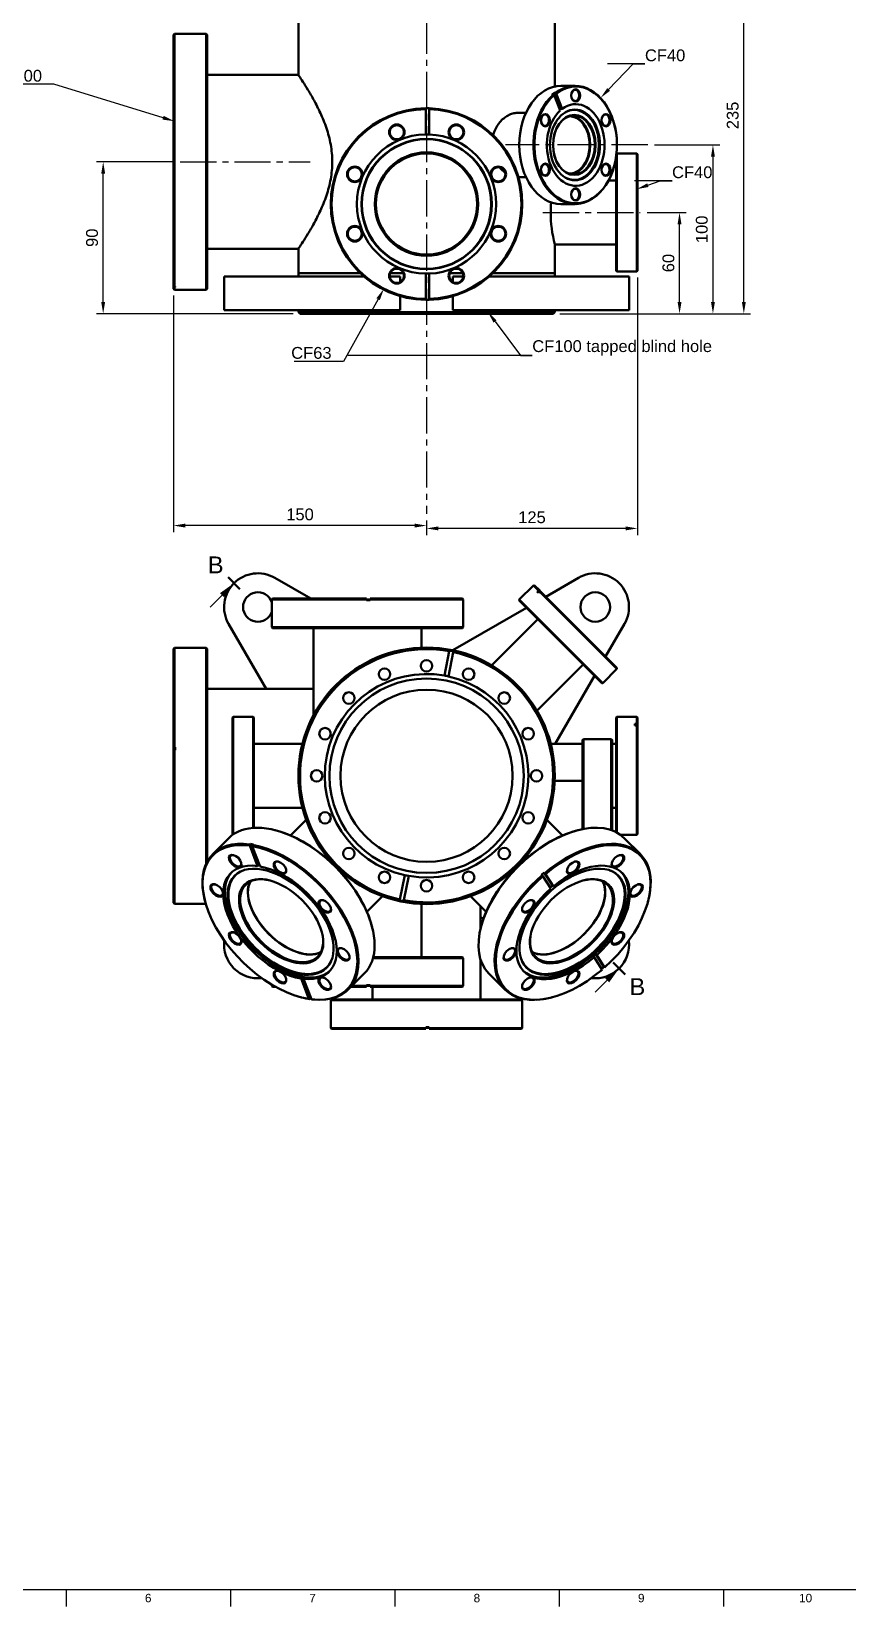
# Model space of a CAD drawing. Header units: millimetres. Extents: x 0 to 1189, y 0 to 841.
# Drawn here: x 248.3 to 490.2, y 5 to 471.7 of the extents above; entities that cross this region are included whole.
import ezdxf
from ezdxf import colors
from ezdxf.entities.mleader import LeaderData, LeaderLine
from ezdxf.enums import TextEntityAlignment as Align
from ezdxf.math import Vec2, Vec3

# ---------------------------------------------------------------- set-up
doc = ezdxf.new("R2010")
doc.units = ezdxf.units.MM
doc.header["$LTSCALE"] = 0.75
doc.linetypes.add('CENTER2', pattern=[28.575, 19.05, -3.175, 3.175, -3.175])
for name, color, linetype, lineweight in [('Border', 7, 'Continuous', 25), ('FD_Dimensions', 7, 'Continuous', 25), ('Leaders', 7, 'Continuous', 25), ('Section Lines', 7, 'Continuous', 25), ('Smart Centers', 7, 'CENTER2', 25), ('Visible', 7, 'Continuous', 50)]:
    doc.layers.add(name, color=color, linetype=linetype, lineweight=lineweight)
doc.styles.add('FusionTitle', font='')
doc.styles.get("Standard").update_dxf_attribs({"font": 'arial.ttf'})
doc.styles.get('FusionTitle').set_extended_font_data('Arial Unicode MS')
doc.dimstyles.new('Dim-ISO-25', dxfattribs={"dimtxt": 3.5, "dimasz": 3.5, "dimexe": 2, "dimexo": 2, "dimgap": 1.5, "dimtad": 1, "dimzin": 12, "dimdsep": 46, "dimtxsty": 'Standard', "dimcen": 0, "dimazin": 3, "dimtp": 0.1, "dimtm": 0.1, "dimtfac": 0.714, "dimtmove": 0, "dimatfit": 3, "dimfxl": 1, "dimtzin": 12, "dimarcsym": 0})

# ---------------------------------------------------------------- blocks, each defined once
blk = doc.blocks.new('ISO_A0_SHEET')
at = {"layer": 'Border'}
for p, q in [((20, 10), (1179, 10)), ((258.541669, 10), (258.541669, 5)), ((307.250002, 10), (307.250002, 5)), ((355.958335, 10), (355.958335, 5)), ((404.666668, 10), (404.666668, 5)), ((453.375001, 10), (453.375001, 5))]:
    blk.add_line(p, q, dxfattribs=at)
at = {"layer": 'Border', "style": 'FusionTitle'}
for s, p in [('6', (282.895835, 7.5)), ('7', (331.604168, 7.5)), ('8', (380.312501, 7.5)), ('9', (429.020835, 7.5)), ('10', (477.729168, 7.5))]:
    blk.add_text(s, height=2.5, dxfattribs=at).set_placement(p, align=Align.MIDDLE)
blk = doc.blocks.new('*U11')
at = {"layer": 'Smart Centers', "color": 0, "ltscale": 0.75, "transparency": 16777216}
blk.add_line((0, 71.815095), (0, -75.256784), dxfattribs=at)
blk = doc.blocks.new('*D65')
at = {"layer": 'Defpoints', "color": 0, "transparency": 16777216}
for p in [(427.895283, 400.792971), (365.395283, 328.773687), (365.395283, 324.465451)]:
    blk.add_point(p, dxfattribs=at)
at = {"layer": 'FD_Dimensions', "lineweight": -2, "transparency": 16777216}
for p, q in [((427.895283, 398.792971), (427.895283, 322.465451)), ((365.395283, 326.773687), (365.395283, 322.465451)), ((424.395283, 324.465451), (368.895283, 324.465451))]:
    blk.add_line(p, q, dxfattribs=at)
at = {"layer": 'FD_Dimensions', "transparency": 16777216}
for points in [[(368.895283, 325.048784), (368.895283, 323.882118), (365.395283, 324.465451)], [(424.395283, 325.048784), (424.395283, 323.882118), (427.895283, 324.465451)]]:
    blk.add_solid(points, dxfattribs=at)
at = {"layer": 'FD_Dimensions', "color": 0, "transparency": 16777216, "insert": (396.645283, 327.752457), "char_height": 3.5, "attachment_point": 5}
blk.add_mtext('125', dxfattribs=at)
blk = doc.blocks.new('*D66')
at = {"layer": 'Defpoints', "color": 0, "transparency": 16777216}
for p in [(290.395283, 395.442971), (365.395283, 328.773687), (290.395283, 325.309296)]:
    blk.add_point(p, dxfattribs=at)
at = {"layer": 'FD_Dimensions', "lineweight": -2, "transparency": 16777216}
for p, q in [((290.395283, 393.442971), (290.395283, 323.309296)), ((365.395283, 326.773687), (365.395283, 323.309296)), ((361.895283, 325.309296), (293.895283, 325.309296))]:
    blk.add_line(p, q, dxfattribs=at)
at = {"layer": 'FD_Dimensions', "transparency": 16777216}
for points in [[(293.895283, 325.892629), (293.895283, 324.725963), (290.395283, 325.309296)], [(361.895283, 325.892629), (361.895283, 324.725963), (365.395283, 325.309296)]]:
    blk.add_solid(points, dxfattribs=at)
at = {"layer": 'FD_Dimensions', "color": 0, "transparency": 16777216, "insert": (327.895283, 328.596302), "char_height": 3.5, "attachment_point": 5}
blk.add_mtext('150', dxfattribs=at)
blk = doc.blocks.new('*U44')
at = {"layer": 'Smart Centers', "color": 0, "ltscale": 0.75, "transparency": 16777216}
blk.add_line((-19.25, 0), (19.25, 0), dxfattribs=at)
blk = doc.blocks.new('*U45')
at = {"layer": 'Smart Centers', "color": 0, "ltscale": 0.75, "transparency": 16777216}
blk.add_line((-14.425, 0), (14.425, 0), dxfattribs=at)
blk = doc.blocks.new('*D80')
at = {"layer": 'Defpoints', "color": 0, "transparency": 16777216}
for p in [(432.832926, 505.592971), (459.427821, 505.592971), (402.895283, 388.092971)]:
    blk.add_point(p, dxfattribs=at)
at = {"layer": 'FD_Dimensions', "color": 0, "lineweight": -2, "transparency": 16777216}
for p, q in [((434.832926, 505.592971), (461.427821, 505.592971)), ((459.427821, 391.592971), (459.427821, 502.092971)), ((404.895283, 388.092971), (461.427821, 388.092971))]:
    blk.add_line(p, q, dxfattribs=at)
at = {"layer": 'FD_Dimensions', "color": 0, "transparency": 16777216}
for points in [[(458.844487, 502.092971), (460.011154, 502.092971), (459.427821, 505.592971)], [(458.844487, 391.592971), (460.011154, 391.592971), (459.427821, 388.092971)]]:
    blk.add_solid(points, dxfattribs=at)
at = {"layer": 'FD_Dimensions', "color": 0, "transparency": 16777216, "insert": (456.139622, 446.842971), "char_height": 3.5, "attachment_point": 5, "rotation": 90}
blk.add_mtext('235', dxfattribs=at)
blk = doc.blocks.new('*D81')
at = {"layer": 'Defpoints', "color": 0, "transparency": 16777216}
for p in [(428.745283, 418.092971), (440.371235, 418.092971), (402.895283, 388.092971)]:
    blk.add_point(p, dxfattribs=at)
at = {"layer": 'FD_Dimensions', "lineweight": -2, "transparency": 16777216}
for p, q in [((430.745283, 418.092971), (442.371235, 418.092971)), ((440.371235, 391.592971), (440.371235, 414.592971)), ((404.895283, 388.092971), (442.371235, 388.092971))]:
    blk.add_line(p, q, dxfattribs=at)
at = {"layer": 'FD_Dimensions', "transparency": 16777216}
for points in [[(439.787902, 414.592971), (440.954568, 414.592971), (440.371235, 418.092971)], [(439.787902, 391.592971), (440.954568, 391.592971), (440.371235, 388.092971)]]:
    blk.add_solid(points, dxfattribs=at)
at = {"layer": 'FD_Dimensions', "color": 0, "transparency": 16777216, "insert": (437.084229, 403.092971), "char_height": 3.5, "attachment_point": 5, "rotation": 90}
blk.add_mtext('60', dxfattribs=at)
blk = doc.blocks.new('*D82')
at = {"layer": 'Defpoints', "color": 0, "transparency": 16777216}
for p in [(269.558106, 433.092971), (292.395283, 433.092971), (327.895283, 388.092971)]:
    blk.add_point(p, dxfattribs=at)
at = {"layer": 'FD_Dimensions', "lineweight": -2, "transparency": 16777216}
for p, q in [((290.395283, 433.092971), (267.558106, 433.092971)), ((269.558106, 391.592971), (269.558106, 429.592971)), ((325.895283, 388.092971), (267.558106, 388.092971))]:
    blk.add_line(p, q, dxfattribs=at)
at = {"layer": 'FD_Dimensions', "transparency": 16777216}
for points in [[(268.974773, 429.592971), (270.141439, 429.592971), (269.558106, 433.092971)], [(268.974773, 391.592971), (270.141439, 391.592971), (269.558106, 388.092971)]]:
    blk.add_solid(points, dxfattribs=at)
at = {"layer": 'FD_Dimensions', "color": 0, "transparency": 16777216, "insert": (266.271101, 410.592971), "char_height": 3.5, "attachment_point": 5, "rotation": 90}
blk.add_mtext('90', dxfattribs=at)
blk = doc.blocks.new('*U52')
at = {"layer": 'Smart Centers', "color": 0, "ltscale": 0.75, "transparency": 16777216}
blk.add_line((30.972604, 0), (-11.225142, 0), dxfattribs=at)
blk = doc.blocks.new('*D84')
at = {"layer": 'Defpoints', "color": 0, "transparency": 16777216}
for p in [(430.963086, 438.092971), (402.895283, 388.092971), (450.27073, 388.092971)]:
    blk.add_point(p, dxfattribs=at)
at = {"layer": 'FD_Dimensions', "lineweight": -2, "transparency": 16777216}
for p, q in [((432.963086, 438.092971), (452.27073, 438.092971)), ((450.27073, 434.592971), (450.27073, 391.592971)), ((404.895283, 388.092971), (452.27073, 388.092971))]:
    blk.add_line(p, q, dxfattribs=at)
at = {"layer": 'FD_Dimensions', "transparency": 16777216}
for points in [[(449.687396, 434.592971), (450.854063, 434.592971), (450.27073, 438.092971)], [(449.687396, 391.592971), (450.854063, 391.592971), (450.27073, 388.092971)]]:
    blk.add_solid(points, dxfattribs=at)
at = {"layer": 'FD_Dimensions', "color": 0, "transparency": 16777216, "insert": (446.983724, 413.092971), "char_height": 3.5, "attachment_point": 5, "rotation": 90}
blk.add_mtext('100', dxfattribs=at)

msp = doc.modelspace()

# ---------------------------------------------------------------- linework, layer by layer
at = {"layer": 'Section Lines', "lineweight": 50}
for p, q in [((306.5564, 310.0018), (310.092, 306.4662)), ((424.2341, 192.3241), (420.6986, 195.8596))]:
    msp.add_line(p, q, dxfattribs=at)
at = {"layer": 'Section Lines'}
for p, q in [((304.7887, 304.6985), (301.2531, 301.1629)), ((418.9308, 190.5563), (415.3953, 187.0208))]:
    msp.add_line(p, q, dxfattribs=at)
for points in [[(304.1994, 305.2877), (308.3242, 308.234), (305.3779, 304.1092)], [(418.3416, 191.1456), (422.4663, 194.0919), (419.5201, 189.9671)]]:
    msp.add_solid(points, dxfattribs=at)
at = {"layer": 'Visible'}
for p, q in [((327.3953, 485.9743), (327.3953, 458.843)), ((403.3953, 489.593), (403.3953, 455.3973)), ((290.3953, 470.743), (290.6453, 470.993)), ((290.3953, 470.743), (290.3953, 396.4096)), ((290.6453, 396.1652), (290.6453, 470.993)), ((300.0953, 470.993), (290.6453, 470.993)), ((300.0953, 470.993), (300.0953, 395.193)), ((300.3453, 470.743), (300.0953, 470.993)), ((300.3453, 395.443), (300.3453, 470.743)), ((300.3453, 458.843), (327.3953, 458.843)), ((402.5683, 452.9922), (402.9572, 452.9922)), ((402.9572, 452.9922), (403.1694, 452.819)), ((403.1694, 452.819), (405.0134, 448.3021)), ((403.5696, 453.4922), (403.1807, 453.4922)), ((405.0955, 448.8019), (403.1807, 453.4922)), ((403.7817, 453.319), (403.5696, 453.4922)), ((405.6257, 448.8021), (403.7817, 453.319)), ((405.2407, 455.593), (409.448, 455.593)), ((365.1453, 448.9669), (365.1453, 448.7169)), ((365.1453, 448.7169), (365.1453, 441.229)), ((366.1453, 448.708), (366.1453, 448.9581)), ((366.1453, 441.2168), (366.1453, 448.708)), ((405.0996, 448.8021), (405.6257, 448.8021)), ((394.8484, 447.593), (392.2653, 447.593)), ((421.5453, 434.4101), (421.5453, 400.793)), ((421.6898, 435.5374), (421.7453, 435.593)), ((421.7453, 400.593), (421.7453, 435.593)), ((421.7453, 435.593), (427.6953, 435.593)), ((427.6953, 435.593), (427.6953, 400.593)), ((427.8953, 435.393), (427.6953, 435.593)), ((427.8953, 400.793), (427.8953, 435.393)), ((394.8484, 428.593), (392.6192, 428.593)), ((419.3475, 427.593), (421.5453, 427.593)), ((405.2407, 420.593), (409.448, 420.593)), ((300.3453, 407.343), (327.3953, 407.343)), ((327.3953, 407.343), (327.3953, 400.093)), ((403.3953, 408.593), (421.5453, 408.593)), ((403.3953, 408.593), (403.3953, 400.093)), ((320.3953, 399.093), (305.3953, 399.093)), ((305.3953, 389.093), (305.3953, 399.093)), ((320.3953, 399.093), (346.878, 399.093)), ((345.7767, 400.093), (327.3953, 400.093)), ((327.3953, 400.093), (327.3953, 399.093)), ((327.3953, 400.093), (345.7767, 400.093)), ((354.4964, 399.093), (357.5851, 399.093)), ((358.5368, 400.093), (354.6312, 400.093)), ((354.6312, 400.093), (358.5368, 400.093)), ((357.5851, 397.4746), (357.5851, 399.093)), ((365.1453, 399.957), (365.1453, 392.4691)), ((366.1453, 392.478), (366.1453, 399.9691)), ((376.1594, 400.093), (372.2537, 400.093)), ((372.2537, 400.093), (376.1594, 400.093)), ((373.2055, 399.093), (376.2942, 399.093)), ((373.2055, 397.4746), (373.2055, 399.093)), ((383.9126, 399.093), (410.3953, 399.093)), ((403.3953, 400.093), (385.0139, 400.093)), ((385.0139, 400.093), (403.3953, 400.093)), ((403.3953, 400.093), (403.3953, 399.093)), ((425.3953, 399.093), (410.3953, 399.093)), ((421.5453, 400.793), (421.7453, 400.593)), ((421.7453, 400.593), (427.6953, 400.593)), ((425.3953, 389.093), (425.3953, 399.093)), ((427.8953, 400.793), (427.6953, 400.593)), ((290.6453, 396.1652), (290.3953, 396.4096)), ((290.3953, 396.1974), (290.3953, 396.4096)), ((290.3953, 396.1974), (290.3953, 395.443)), ((290.6453, 395.953), (290.3953, 396.1974)), ((290.3953, 395.443), (290.6453, 395.193)), ((290.8953, 396.1652), (290.6453, 396.1652)), ((290.6453, 395.193), (290.6453, 395.953)), ((290.8953, 395.953), (290.6453, 395.953)), ((300.0953, 395.193), (290.6453, 395.193)), ((290.8953, 395.953), (290.8953, 396.1652)), ((300.3453, 395.443), (300.0953, 395.193)), ((357.5851, 389.093), (357.5851, 393.314)), ((365.1453, 392.4691), (365.1453, 392.2191)), ((366.1453, 392.2279), (366.1453, 392.478)), ((373.2055, 389.093), (373.2055, 393.314)), ((320.3953, 389.093), (305.3953, 389.093)), ((357.5851, 389.093), (320.3953, 389.093)), ((327.3953, 389.093), (327.3953, 388.593)), ((403.3953, 388.593), (327.3953, 388.593)), ((327.8953, 388.093), (327.3953, 388.593)), ((327.8953, 388.093), (372.1218, 388.093)), ((373.2987, 388.093), (372.1218, 388.093)), ((410.3953, 389.093), (373.2055, 389.093)), ((373.2987, 388.093), (402.8953, 388.093)), ((402.8953, 388.093), (403.3953, 388.593)), ((403.3953, 389.093), (403.3953, 388.593)), ((425.3953, 389.093), (410.3953, 389.093))]:
    msp.add_line(p, q, dxfattribs=at)
at = {"layer": 'Visible', "extrusion": (-1e-16, -1, 2.966e-13)}
for p, q in [((331.0652, 303.6629), (320.3953, 309.8232)), ((410.3953, 309.8232), (400.7133, 304.2333)), ((319.7703, 303.6629), (319.5203, 303.4129)), ((319.5203, 303.4129), (347.6453, 303.4129)), ((319.5203, 303.4129), (319.5203, 295.1629)), ((347.6453, 303.6629), (319.7703, 303.6629)), ((347.6453, 303.6629), (347.6453, 303.4129)), ((347.6453, 303.1629), (347.6453, 303.4129)), ((376.0203, 303.6629), (348.6453, 303.6629)), ((348.6453, 303.4129), (348.6453, 303.6629)), ((348.6453, 303.4129), (376.2703, 303.4129)), ((348.6453, 303.4129), (348.6453, 303.1629)), ((376.0203, 303.6629), (376.2703, 303.4129)), ((376.2703, 303.4129), (376.2703, 295.1629)), ((392.8664, 303.3828), (397.0737, 307.5901)), ((417.6151, 278.634), (392.8664, 303.3828)), ((392.8664, 303.0999), (392.8664, 303.3828)), ((397.0737, 307.5901), (398.5591, 306.1046)), ((397.3565, 307.5901), (397.0737, 307.5901)), ((398.8231, 306.1235), (397.3565, 307.5901)), ((398.5591, 306.1046), (398.1702, 305.7157)), ((398.5238, 305.3622), (398.1702, 305.7157)), ((398.5238, 305.3622), (398.9127, 305.7511)), ((398.8231, 306.1235), (398.5591, 306.1046)), ((399.1766, 305.77), (398.8231, 306.1235)), ((398.9127, 305.7511), (399.1766, 305.77)), ((398.9127, 305.7511), (421.8224, 282.8413)), ((421.8224, 283.1242), (399.1766, 305.77)), ((347.6453, 303.3629), (348.6453, 303.3629)), ((347.6453, 303.1629), (348.6453, 303.1629)), ((395.02, 300.9463), (373.2055, 288.3517)), ((392.8664, 303.0999), (417.3323, 278.634)), ((306.735, 296.1629), (317.849, 276.9129)), ((376.2703, 295.1629), (319.5203, 295.1629)), ((319.7703, 294.9129), (319.5203, 295.1629)), ((319.7703, 294.9129), (376.0203, 294.9129)), ((331.8953, 294.9129), (331.8953, 269.1003)), ((363.8953, 294.9129), (363.8953, 289.1333)), ((376.0203, 294.9129), (376.2703, 295.1629)), ((398.3818, 297.5845), (384.6946, 283.8973)), ((418.4656, 286.4809), (424.0555, 296.1629)), ((290.3953, 288.8129), (290.6453, 289.0629)), ((290.3953, 288.8129), (290.3953, 259.6393)), ((290.6453, 259.6924), (290.6453, 289.0629)), ((300.0953, 289.0629), (290.6453, 289.0629)), ((300.0953, 289.0629), (300.0953, 225.1327)), ((300.3453, 288.8129), (300.0953, 289.0629)), ((300.3453, 225.6361), (300.3453, 288.8129)), ((370.6901, 280.8571), (372.1218, 288.0547)), ((373.2987, 287.8206), (371.867, 280.623)), ((411.8168, 284.1495), (398.1296, 270.4622)), ((403.5596, 260.6629), (415.1786, 280.7877)), ((417.6151, 278.634), (421.8224, 282.8413)), ((421.8224, 283.1242), (421.8224, 282.8413)), ((300.3453, 276.9129), (331.8953, 276.9129)), ((417.3323, 278.634), (417.6151, 278.634)), ((307.8953, 268.4629), (308.0953, 268.6629)), ((307.8953, 268.4629), (307.8953, 233.8629)), ((308.0953, 233.7806), (308.0953, 268.6629)), ((314.0453, 268.6629), (308.0953, 268.6629)), ((314.0453, 268.6629), (314.0453, 235.7347)), ((314.2453, 268.4629), (314.0453, 268.6629)), ((314.2453, 235.7475), (314.2453, 268.4629)), ((421.5453, 268.4629), (421.7453, 268.6629)), ((421.5453, 268.4629), (421.5453, 234.4695)), ((421.7453, 234.3644), (421.7453, 268.6629)), ((421.7453, 268.6629), (427.6953, 268.6629)), ((427.1453, 266.0622), (427.1453, 266.5622)), ((427.6953, 266.5622), (427.1453, 266.5622)), ((427.1453, 266.0622), (427.6953, 266.0622)), ((427.6953, 268.6629), (427.6953, 266.5622)), ((427.8953, 268.4629), (427.6953, 268.6629)), ((427.8953, 266.3889), (427.6953, 266.5622)), ((427.6953, 266.0622), (427.8953, 265.8889)), ((427.6953, 266.0622), (427.6953, 233.6629)), ((427.8953, 266.3889), (427.8953, 268.4629)), ((427.8953, 265.8889), (427.8953, 266.3889)), ((411.6453, 261.7879), (411.8953, 262.0379)), ((411.6453, 261.7879), (411.6453, 235.3651)), ((411.8953, 235.4134), (411.8953, 262.0379)), ((420.1453, 262.0379), (411.8953, 262.0379)), ((420.1453, 262.0379), (420.1453, 235.0638)), ((420.3953, 261.7879), (420.1453, 262.0379)), ((420.3953, 234.9742), (420.3953, 261.7879)), ((427.8953, 233.8629), (427.8953, 265.8889)), ((290.6453, 259.6924), (290.3953, 259.6393)), ((290.3953, 259.6393), (290.3953, 258.6621)), ((290.6453, 258.7152), (290.3953, 258.6621)), ((290.3953, 258.6621), (290.3953, 213.5129)), ((290.8953, 259.6924), (290.6453, 259.6924)), ((290.6453, 213.2629), (290.6453, 258.7152)), ((290.8953, 258.7152), (290.6453, 258.7152)), ((290.8953, 258.7152), (290.8953, 259.6924)), ((314.2453, 260.6629), (328.6019, 260.6629)), ((402.1886, 260.6629), (411.6453, 260.6629)), ((420.3953, 260.6629), (421.5453, 260.6629)), ((403.3657, 249.6629), (411.6453, 249.6629)), ((314.2453, 241.6629), (328.6019, 241.6629)), ((325.0889, 233.484), (329.7095, 238.1045)), ((401.0811, 238.1045), (405.7016, 233.484)), ((420.3953, 241.6629), (421.5453, 241.6629)), ((307.8953, 233.8629), (308.0261, 233.7321)), ((320.8103, 234.9747), (320.6103, 235.0271)), ((409.9803, 234.9747), (410.1803, 235.0271)), ((422.8607, 233.6629), (427.6953, 233.6629)), ((427.8953, 233.8629), (427.6953, 233.6629)), ((302.0338, 227.9298), (306.8125, 232.7084)), ((313.0585, 230.8075), (312.9916, 230.4608)), ((312.9916, 230.4608), (315.3275, 224.4137)), ((313.0585, 230.8075), (313.2033, 230.9523)), ((313.2033, 230.9523), (315.6171, 224.7033)), ((313.7475, 230.3426), (313.8143, 230.6894)), ((316.0844, 224.2929), (313.7475, 230.3426)), ((313.9591, 230.8342), (313.8143, 230.6894)), ((428.7567, 227.9298), (423.9781, 232.7084)), ((315.6171, 224.7033), (315.3275, 224.4137)), ((357.4919, 214.5053), (358.9236, 221.7029)), ((360.1005, 221.4688), (358.6688, 214.2711)), ((399.653, 221.6793), (399.5082, 221.8241)), ((399.653, 221.6793), (399.8758, 221.4114)), ((399.8758, 221.4114), (402.2117, 217.7231)), ((400.2641, 222.4693), (400.4089, 222.3245)), ((402.679, 218.6562), (400.2641, 222.4693)), ((400.6317, 222.0565), (400.4089, 222.3245)), ((402.9686, 218.3666), (400.6317, 222.0565)), ((347.7164, 210.8566), (352.3369, 215.4771)), ((378.4537, 215.4771), (383.0742, 210.8566)), ((402.9686, 218.3666), (402.679, 218.6562)), ((290.3953, 213.5129), (290.6453, 213.2629)), ((299.9522, 213.2629), (290.6453, 213.2629)), ((299.7676, 213.932), (299.7152, 214.132)), ((363.8953, 213.1926), (363.8953, 197.4129)), ((381.3953, 212.5355), (381.3953, 205.8357)), ((431.023, 213.932), (431.0754, 214.132)), ((349.207, 206.5779), (349.2594, 206.3779)), ((381.3953, 209.2458), (382.2504, 208.7521)), ((381.5835, 206.5779), (381.5311, 206.3779)), ((349.5273, 197.1629), (376.2703, 197.1629)), ((376.0203, 197.4129), (349.5926, 197.4129)), ((376.0203, 197.4129), (376.2703, 197.1629)), ((376.2703, 188.9129), (376.2703, 197.1629)), ((381.3953, 196.7134), (381.3953, 184.9129)), ((415.0865, 197.3939), (414.7969, 197.6835)), ((415.0865, 197.3939), (417.4224, 193.7056)), ((415.5462, 198.339), (415.8358, 198.0494)), ((417.9611, 194.5259), (415.5462, 198.339)), ((418.1727, 194.3595), (415.8358, 198.0494)), ((328.2023, 191.0835), (328.4919, 191.3731)), ((328.4919, 191.3731), (330.9058, 185.1241)), ((342.1621, 187.8015), (346.9408, 192.5801)), ((388.6284, 187.8015), (383.8498, 192.5801)), ((418.1059, 194.3811), (417.9611, 194.5259)), ((418.1059, 194.3811), (418.1727, 194.3595)), ((319.5203, 188.9129), (319.5203, 189.2713)), ((320.1325, 188.9129), (319.5203, 188.9129)), ((319.7703, 188.6629), (319.5203, 188.9129)), ((319.7703, 188.6629), (320.5748, 188.6629)), ((328.2023, 191.0835), (330.5382, 185.0364)), ((329.2413, 191.2719), (328.9516, 190.9823)), ((331.2885, 184.9326), (328.9516, 190.9823)), ((343.0236, 188.6629), (347.6453, 188.6629)), ((347.6453, 188.9129), (343.2736, 188.9129)), ((347.6453, 188.9129), (347.6453, 189.1629)), ((347.6453, 189.1629), (348.6453, 189.1629)), ((348.6453, 188.9629), (347.6453, 188.9629)), ((347.6453, 188.9129), (347.6453, 188.6629)), ((348.6453, 189.1629), (348.6453, 188.9129)), ((376.2703, 188.9129), (348.6453, 188.9129)), ((348.6453, 188.6629), (348.6453, 188.9129)), ((348.6453, 188.6629), (376.0203, 188.6629)), ((349.3953, 188.6629), (349.3953, 184.9129)), ((376.0203, 188.6629), (376.2703, 188.9129)), ((328.1643, 185.5352), (328.3644, 185.4828)), ((330.5382, 185.0364), (330.761, 184.9793)), ((330.9058, 185.1241), (330.761, 184.9793)), ((331.5113, 184.8755), (331.2885, 184.9326)), ((337.2703, 184.9129), (337.0203, 184.6629)), ((337.0203, 184.6629), (393.7703, 184.6629)), ((337.0203, 176.4129), (337.0203, 184.6629)), ((393.5203, 184.9129), (337.2703, 184.9129)), ((393.5203, 184.9129), (393.7703, 184.6629)), ((393.7703, 176.4129), (393.7703, 184.6629)), ((402.6262, 185.5352), (402.4262, 185.4828)), ((365.1453, 176.4129), (337.0203, 176.4129)), ((337.2703, 176.1629), (337.0203, 176.4129)), ((337.2703, 176.1629), (365.1453, 176.1629)), ((365.1453, 176.4129), (365.1453, 176.6629)), ((365.1453, 176.6629), (366.1453, 176.6629)), ((366.1453, 176.4629), (365.1453, 176.4629)), ((365.1453, 176.4129), (365.1453, 176.1629)), ((366.1453, 176.6629), (366.1453, 176.4129)), ((393.7703, 176.4129), (366.1453, 176.4129)), ((366.1453, 176.1629), (366.1453, 176.4129)), ((366.1453, 176.1629), (393.5203, 176.1629)), ((393.5203, 176.1629), (393.7703, 176.4129))]:
    msp.add_line(p, q, dxfattribs=at)
at = {"layer": 'Visible', "extrusion": (0, 0, -1)}
for centre, radius in [((-356.584, 441.8653), 2.3), ((-374.2066, 441.8653), 2.3), ((-365.3953, 420.593), 19.3), ((-365.3953, 420.593), 19.1908), ((-365.3953, 420.593), 15.325), ((-365.3953, 420.593), 15), ((-344.123, 429.4043), 2.3), ((-386.6676, 429.4043), 2.3), ((-344.123, 411.7817), 2.3), ((-386.6676, 411.7817), 2.3), ((-356.584, 399.3206), 2.3), ((-374.2066, 399.3206), 2.3), ((-415.3953, 301.1629), 4.375), ((-365.3953, 251.1629), 38)]:
    msp.add_circle(centre, radius, dxfattribs=at)
at = {"layer": 'Visible'}
for centre, radius in [((356.584, 441.8653), 2.1), ((374.2066, 441.8653), 2.1), ((365.3953, 420.593), 15.075), ((344.123, 429.4043), 2.1), ((386.6676, 429.4043), 2.1), ((344.123, 411.7817), 2.1), ((386.6676, 411.7817), 2.1), ((356.584, 399.3206), 2.1), ((374.2066, 399.3206), 2.1), ((365.3953, 283.7379), 1.7), ((352.9294, 281.2583), 1.7), ((377.8612, 281.2583), 1.7), ((365.3953, 251.1629), 28.7988), ((365.3953, 251.1629), 25.5), ((342.3613, 274.1969), 1.7), ((388.4293, 274.1969), 1.7), ((335.2999, 263.6289), 1.7), ((395.4907, 263.6289), 1.7), ((332.8203, 251.1629), 1.7), ((397.9703, 251.1629), 1.7), ((335.2999, 238.697), 1.7), ((395.4907, 238.697), 1.7), ((342.3613, 228.1289), 1.7), ((388.4293, 228.1289), 1.7), ((352.9294, 221.0676), 1.7), ((365.3953, 218.5879), 1.7), ((377.8612, 221.0676), 1.7)]:
    msp.add_circle(centre, radius, dxfattribs=at)
at = {"layer": 'Visible', "extrusion": (0, 0, -1)}
for centre, radius, start, end in [((-365.3953, 420.593), 28.375, 270.504815, 89.495185), ((-365.3953, 420.593), 28.375, 91.514602, 268.485398), ((-365.3953, 420.593), 20.6375, 270.694091, 89.305909), ((-365.3953, 420.593), 20.6375, 89.305909, 92.08268), ((-365.3953, 420.593), 20.6375, 92.08268, 267.91732), ((-365.3953, 420.593), 28.375, 268.485398, 270.504815), ((-315.3953, 301.1629), 4.375, 199.462951, 160.537049), ((-365.3953, 251.1629), 30.1625, 280.110183, 282.389817)]:
    msp.add_arc(centre, radius, start, end, dxfattribs=at)
at = {"layer": 'Visible'}
for centre, radius, start, end in [((365.3953, 420.593), 28.125, 90.509303, 269.490697), ((365.3953, 420.593), 28.375, 88.485398, 90.504815), ((365.3953, 420.593), 28.125, 271.528069, 88.471931), ((393.8855, 436.9886), 8.8128, 218.716814, 234.117728), ((439.1812, 418.0891), 36.9925, 175.346035, 179.99408), ((441.1836, 418.2304), 38.9964, 180.201862, 194.307489), ((365.3953, 420.593), 20.6375, 269.305909, 272.08268), ((315.3953, 301.1629), 10, 60, 210), ((415.3953, 301.1629), 10, 330, 120), ((365.3953, 251.1629), 37.5, 79.666772, 257.833228), ((365.3953, 251.1629), 37.5, 259.666772, 77.833228), ((372.6247, 287.5076), 0.743, 24.911886, 132.588114), ((365.3953, 251.1629), 30.1625, 79.889817, 257.610183), ((365.3953, 251.1629), 30.1625, 259.889817, 77.610183), ((365.3953, 251.1629), 30.1625, 77.610183, 79.889817), ((358.1659, 214.8183), 0.743, 204.911886, 312.588114), ((315.3953, 201.1629), 10, 173.460353, 276.539647), ((415.3953, 201.1629), 10, 263.460353, 6.539647)]:
    msp.add_arc(centre, radius, start, end, dxfattribs=at)
at = {"layer": 'Visible', "extrusion": (0, 0, -1)}
for centre, major_axis, ratio, start_param, end_param in [((409.448, 438.093), (0, 17.5), 0.70710678, -0.49502346, 5.73101121), ((409.5895, 452.768), (0, 1.825), 0.70710678, 3.14159265, 9.42477796), ((400.6029, 445.4305), (0, 1.825), 0.70710678, 3.14159265, 9.42477796), ((409.1652, 438.093), (0, 8.9), 0.70710678, 3.14159265, 9.42477796), ((407.7156, 438.093), (0, 8.5), 0.70710678, -0.02175094, 3.16334359), ((418.576, 445.4305), (0, 1.825), 0.70710678, 3.14159265, 9.42477796), ((400.6029, 430.7555), (0, 1.825), 0.70710678, 3.14159265, 9.42477796), ((418.576, 430.7555), (0, 1.825), 0.70710678, 3.14159265, 9.42477796), ((409.5895, 423.418), (0, 1.825), 0.70710678, 3.14159265, 9.42477796), ((327.0214, 212.7891), (-19.8874, 19.8874), 0.57357644, 0.77568815, 2.3659045), ((403.7691, 212.7891), (19.8874, 19.8874), 0.57357644, 3.9172808, 5.50749716), ((322.098, 207.8657), (-20.0642, 20.0642), 0.57357644, 5.50749716, 6.93170809), ((322.098, 207.8657), (-20.0642, 20.0642), 0.57357644, 0.68376827, 3.77249133), ((408.6926, 207.8657), (20.0642, 20.0642), 0.57357644, -1.41629684, 0.77568815), ((321.9532, 207.7208), (-14.5929, 14.5929), 0.57357644, 3.81104029, 6.92840461), ((322.127, 207.8946), (-13.6472, 13.6472), 0.57357644, 3.14159265, 9.42477796), ((308.6814, 225.8777), (-1.6263, 1.6263), 0.57357644, 3.14159265, 9.42477796), ((322.2428, 208.0105), (-14.5929, 14.5929), 0.57357644, 0.6452193, 0.66628437), ((321.9532, 207.7208), (-14.5929, 14.5929), 0.57357644, 0.69368308, 3.76257651), ((321.9532, 223.922), (-1.6263, 1.6263), 0.57357644, 3.14159265, 9.42477796), ((408.6636, 207.8946), (13.6472, 13.6472), 0.57357644, 4.71238898, 10.99557429), ((408.8374, 207.7208), (14.5929, 14.5929), 0.57357644, -1.40638202, 1.66251141), ((408.8374, 223.922), (1.6263, 1.6263), 0.57357644, -1.57079633, 4.71238898), ((422.1092, 225.8777), (1.6263, 1.6263), 0.57357644, -1.57079633, 4.71238898), ((322.4089, 208.1766), (-14.5929, 14.5929), 0.57357644, 3.16882028, 6.25595768), ((322.3007, 208.0684), (-13.57, 13.57), 0.57357644, 2.89467426, 6.5301037), ((322.3007, 208.0684), (-10.8364, 10.8364), 0.57357644, 3.14159265, 9.42477796), ((324.7045, 210.4722), (-10.6596, 10.6596), 0.57357644, 3.32739544, 6.09738252), ((324.7045, 210.4722), (-10.6066, 10.6066), 0.57357644, 3.31461469, 6.11016327), ((408.6926, 207.8657), (20.0642, 20.0642), 0.57357644, 2.3659045, 4.83164299), ((408.4898, 208.0684), (13.57, 13.57), 0.57357644, -0.24691839, 3.38851105), ((408.3816, 208.1766), (14.5929, 14.5929), 0.57357644, 0.02722763, 3.11436503), ((408.4898, 208.0684), (10.8364, 10.8364), 0.57357644, 4.71238898, 10.99557429), ((406.086, 210.4722), (10.6066, 10.6066), 0.57357644, 0.17302204, 2.96857061), ((406.086, 210.4722), (10.6596, 10.6596), 0.57357644, 0.18580279, 2.95578987), ((303.184, 217.1975), (-1.6263, 1.6263), 0.57357644, 3.14159265, 9.42477796), ((408.8374, 207.7208), (14.5929, 14.5929), 0.57357644, 1.71097519, 4.82833951), ((408.5478, 208.0105), (14.5929, 14.5929), 0.57357644, -1.45042654, -1.40638202), ((427.6066, 217.1975), (1.6263, 1.6263), 0.57357644, -1.57079633, 4.71238898), ((335.225, 212.4758), (-1.6263, 1.6263), 0.57357644, 3.14159265, 9.42477796), ((395.5656, 212.4758), (1.6263, 1.6263), 0.57357644, -1.57079633, 4.71238898), ((308.6814, 202.9659), (-1.6263, 1.6263), 0.57357644, 3.14159265, 9.42477796), ((422.1092, 202.9659), (1.6263, 1.6263), 0.57357644, -1.57079633, 4.71238898), ((340.7224, 198.2442), (-1.6263, 1.6263), 0.57357644, 3.14159265, 9.42477796), ((390.0682, 198.2442), (1.6263, 1.6263), 0.57357644, -1.57079633, 4.71238898), ((321.9532, 191.5197), (-1.6263, 1.6263), 0.57357644, 3.14159265, 9.42477796), ((335.225, 189.5639), (-1.6263, 1.6263), 0.57357644, 3.14159265, 9.42477796), ((395.5656, 189.5639), (1.6263, 1.6263), 0.57357644, -1.57079633, 4.71238898), ((408.8374, 191.5197), (1.6263, 1.6263), 0.57357644, -1.57079633, 4.71238898), ((408.5478, 208.0105), (20.0642, 20.0642), 0.57357644, 1.67242622, 1.7044576), ((322.098, 207.8657), (-20.0642, 20.0642), 0.57357644, 3.80773681, 3.9172808), ((322.2428, 208.0105), (-20.0642, 20.0642), 0.57357644, 3.79241606, 3.80773681)]:
    msp.add_ellipse(centre, major_axis=major_axis, ratio=ratio, start_param=start_param, end_param=end_param, dxfattribs=at)
at = {"layer": 'Visible'}
for centre, major_axis, ratio, start_param, end_param in [((409.5895, 438.093), (0, 17.3), 0.70710678, 0.55250453, 6.77787832), ((405.2407, 438.093), (0, 17.5), 0.70710678, 0, 3.14159265), ((409.0591, 438.093), (0, 17.5), 0.70710678, 0.49502346, 0.55217409), ((409.5895, 438.093), (0, 12.0875), 0.70710678, 0.56497563, 6.76540723), ((409.0591, 438.093), (0, 12.0873), 0.70710678, 0.48222132, 0.51122856), ((405.1349, 448.7156), (-0.0632, 0.0774), 0.6123969, -0.46362641, -0.40441365), ((409.1652, 438.093), (0, 10.3658), 0.70710678, 2.7825089, 6.64226906), ((407.7156, 438.093), (0, 8.75), 0.70710678, 3.25037852, 6.17439944), ((326.8766, 212.6443), (-20.0642, 20.0642), 0.57357644, 3.14159265, 6.28318531), ((403.9139, 212.6443), (20.0642, 20.0642), 0.57357644, 0, 3.14159265), ((408.8374, 207.7208), (19.8874, 19.8874), 0.57357644, 4.61099411, 7.69924711), ((321.9532, 207.7208), (-19.8874, 19.8874), 0.57357644, -0.64844446, 2.47537018), ((322.2428, 208.0105), (-20.0642, 20.0642), 0.57357644, -0.68376827, -0.64852278), ((321.9532, 207.7208), (-19.8874, 19.8874), 0.57357644, 2.51092901, 5.59918201), ((308.7972, 225.9936), (-1.4849, 1.4849), 0.57357644, -0.72822206, 3.86981471), ((322.069, 224.0378), (-1.4849, 1.4849), 0.57357644, -0.72822206, 3.86981471), ((408.7215, 224.0378), (1.4849, 1.4849), 0.57357644, 2.41337059, 7.01140737), ((421.9934, 225.9936), (1.4849, 1.4849), 0.57357644, 2.41337059, 7.01140737), ((322.4455, 208.2132), (-10.6596, 10.6596), 0.57357644, -0.76726833, 3.90886098), ((408.8374, 207.7208), (19.8874, 19.8874), 0.57357644, 1.45162064, 4.57543528), ((408.345, 208.2132), (10.6596, 10.6596), 0.57357644, 2.37432433, 7.05045364), ((408.5478, 208.0105), (20.0642, 20.0642), 0.57357644, 1.41629684, 1.45154232), ((303.2998, 217.3133), (-1.4849, 1.4849), 0.57357644, -0.72822206, 3.86981471), ((427.4907, 217.3133), (1.4849, 1.4849), 0.57357644, 2.41337059, 7.01140737), ((335.3409, 212.5916), (-1.4849, 1.4849), 0.57357644, -0.72822206, 3.86981471), ((395.4497, 212.5916), (1.4849, 1.4849), 0.57357644, 2.41337059, 7.01140737), ((308.7972, 203.0817), (-1.4849, 1.4849), 0.57357644, -0.72822206, 3.86981471), ((421.9934, 203.0817), (1.4849, 1.4849), 0.57357644, 2.41337059, 7.01140737), ((340.8382, 198.3601), (-1.4849, 1.4849), 0.57357644, -0.72822206, 3.86981471), ((389.9523, 198.3601), (1.4849, 1.4849), 0.57357644, 2.41337059, 7.01140737), ((408.5478, 208.0105), (14.5929, 14.5929), 0.57357644, 4.57221012, 4.6206739), ((322.069, 191.6356), (-1.4849, 1.4849), 0.57357644, -0.72822206, 3.86981471), ((322.2428, 208.0105), (-14.5929, 14.5929), 0.57357644, 2.47214502, 2.5206088), ((335.3409, 189.6798), (-1.4849, 1.4849), 0.57357644, -0.72822206, 3.86981471), ((395.4497, 189.6798), (1.4849, 1.4849), 0.57357644, 2.41337059, 7.01140737), ((408.7215, 191.6356), (1.4849, 1.4849), 0.57357644, 2.41337059, 7.01140737)]:
    msp.add_ellipse(centre, major_axis=major_axis, ratio=ratio, start_param=start_param, end_param=end_param, dxfattribs=at)
for centre, major_axis in [((409.4834, 452.768), (0, 1.675)), ((409.3773, 438.093), (0, 10.475)), ((400.4968, 445.4305), (0, 1.675)), ((409.0591, 438.093), (0, 8.75)), ((418.47, 445.4305), (0, 1.675)), ((400.4968, 430.7555), (0, 1.675)), ((418.47, 430.7555), (0, 1.675)), ((409.4834, 423.418), (0, 1.675))]:
    msp.add_ellipse(centre, major_axis=major_axis, ratio=0.70710678, dxfattribs=at)
for points, knots in [([(327.3953, 458.843), (327.3953, 458.843), (327.5087, 458.6766), (327.9649, 457.996), (328.3073, 457.4822), (329.1705, 456.1485), (329.6916, 455.3274), (330.8255, 453.4568), (331.4378, 452.4071), (332.6527, 450.1815), (333.3027, 448.9199), (334.567, 446.1674), (335.1805, 444.6765), (336.2396, 441.5368), (336.6844, 439.8847), (337.2906, 436.5116), (337.45, 434.7901), (337.45, 433.093)], [24.2916076, 24.2916076, 24.2916076, 24.2916076, 25.29765411, 25.29765411, 26.30370061, 26.30370061, 27.30974712, 27.30974712, 28.31579363, 28.31579363, 29.33404775, 29.33404775, 30.35230188, 30.35230188, 31.37055601, 31.37055601, 32.38881013, 32.38881013, 32.38881013, 32.38881013]), ([(385.1008, 441.0096), (385.1704, 441.2549), (385.2487, 441.4973), (385.5476, 442.3203), (385.8099, 442.8803), (386.407, 443.9152), (386.7416, 444.3902), (387.4427, 445.2308), (387.8336, 445.6255), (388.6686, 446.3222), (389.1126, 446.6241), (390.0193, 447.1097), (390.4827, 447.2937), (391.3939, 447.5354), (391.8417, 447.593), (392.2653, 447.593)], [6.32460997, 6.32460997, 6.32460997, 6.32460997, 6.47106262, 6.47106262, 6.83058844, 6.83058844, 7.19011426, 7.19011426, 7.54958982, 7.54958982, 7.90906537, 7.90906537, 8.26854092, 8.26854092, 8.62801647, 8.62801647, 8.62801647, 8.62801647]), ([(337.45, 433.093), (337.45, 431.3959), (337.2906, 429.6744), (336.6844, 426.3012), (336.2396, 424.6491), (335.1805, 421.5095), (334.567, 420.0185), (333.3027, 417.266), (332.6527, 416.0045), (331.4378, 413.7789), (330.8255, 412.7292), (329.6916, 410.8585), (329.1705, 410.0375), (328.3073, 408.7037), (327.9649, 408.1899), (327.5087, 407.5094), (327.3953, 407.343), (327.3953, 407.343)], [0, 0, 0, 0, 1.01825413, 1.01825413, 2.03650825, 2.03650825, 3.05476238, 3.05476238, 4.0730165, 4.0730165, 5.07906301, 5.07906301, 6.08510952, 6.08510952, 7.09115603, 7.09115603, 8.09720253, 8.09720253, 8.09720253, 8.09720253]), ([(373.2987, 388.093), (373.2845, 388.1192), (373.2684, 388.1443), (373.2039, 388.2289), (373.1379, 388.2874), (373.0139, 388.3491), (372.9685, 388.3654), (372.8722, 388.3873), (372.8214, 388.393), (372.718, 388.393), (372.6649, 388.3873), (372.5599, 388.3654), (372.508, 388.3491), (372.3596, 388.2874), (372.2703, 388.2289), (372.1723, 388.1443), (372.1463, 388.1192), (372.1218, 388.093)], [0.129370496, 0.129370496, 0.129370496, 0.129370496, 0.153821326, 0.153821326, 0.217041419, 0.217041419, 0.248651465, 0.248651465, 0.280261512, 0.280261512, 0.311871558, 0.311871558, 0.343481605, 0.343481605, 0.406701698, 0.406701698, 0.431152527, 0.431152527, 0.431152527, 0.431152527])]:
    msp.add_open_spline(points, degree=3, knots=knots, dxfattribs=at)

# ---------------------------------------------------------------- block references
at = {"layer": 'Border'}
msp.add_blockref('ISO_A0_SHEET', (0, 0), dxfattribs=at)
at = {"layer": 'Smart Centers', "ltscale": 0.75}
for name, p in [('*U11', (365.3953, 404.0305)), ('*U52', (399.9905, 438.093)), ('*U44', (311.6453, 433.093)), ('*U45', (414.3203, 418.093))]:
    msp.add_blockref(name, p, dxfattribs=at)

# ---------------------------------------------------------------- texts
at = {"layer": 'Section Lines', "char_height": 5, "attachment_point": 5}
for insert in [(302.9009, 313.6573), (427.8897, 188.6686)]:
    msp.add_mtext('B', dxfattribs=dict(at, insert=insert))

# ---------------------------------------------------------------- dimensions: what is measured, and where the dimension line sits
at = {"layer": 'FD_Dimensions'}
for base, p1, p2, angle, override, picture, middle in [((459.4278, 505.593), (402.8953, 388.093), (432.8329, 505.593), 90, {"dimlfac": 2}, '*D80', (456.1396, 446.843)), ((450.2707, 388.093), (430.9631, 438.093), (402.8953, 388.093), 90, {"dimlfac": 2, "dimclrd": 256, "dimclre": 256}, '*D84', (446.9837, 413.093)), ((269.5581, 433.093), (327.8953, 388.093), (292.3953, 433.093), 90, {"dimlfac": 2, "dimclrd": 256, "dimclre": 256}, '*D82', (266.2711, 410.593)), ((440.3712, 418.093), (402.8953, 388.093), (428.7453, 418.093), 90, {"dimlfac": 2, "dimclrd": 256, "dimclre": 256}, '*D81', (437.0842, 403.093)), ((365.3953, 324.4655), (427.8953, 400.793), (365.3953, 328.7737), 180, {"dimlfac": 2, "dimclrd": 256, "dimclre": 256}, '*D65', (396.6453, 327.7525))]:
    dim = msp.add_linear_dim(base=base, p1=p1, p2=p2, angle=angle, dimstyle='Dim-ISO-25', override=override, dxfattribs=at)
    dim.commit()
    dim.dimension.update_dxf_attribs({"geometry": picture, "text_midpoint": middle})
dim = msp.add_linear_dim(base=(290.3953, 325.3093), p1=(365.3953, 328.7737), p2=(290.3953, 395.443), dimstyle='Dim-ISO-25', override={"dimlfac": 2, "dimclrd": 256, "dimclre": 256}, dxfattribs=at)
dim.commit()
dim.dimension.update_dxf_attribs({"geometry": '*D66', "text_midpoint": (327.8953, 328.5963)})

# ---------------------------------------------------------------- leaders
at = {"layer": 'Leaders'}
ml = msp.add_multileader_mtext('Standard', dxfattribs=at)
ml.set_content('CF40', color=256)
ml.set_leader_properties()
ml.build(insert=Vec2(0, 0))
ml.multileader.update_dxf_attribs({"text_left_attachment_type": 5, "text_right_attachment_type": 5, "dogleg_length": 3.5, "arrow_head_size": 3.5})
ctx = ml.context
ctx.base_point, ctx.char_height, ctx.arrow_head_size, ctx.landing_gap_size, ctx.plane_origin = Vec3(430.1244, 462.1446), 3.5, 3.5, 0, Vec3(416.9471, 452.2634)
ctx.left_attachment, ctx.right_attachment = 5, 5
notes = []
notes.append((ctx, [(0, (1, 1, 0), (426.6244, 462.1446), (1, 0), 3.5, [(0, [(416.9471, 452.0134)], 0, [])])]))
ctx.mtext.insert, ctx.mtext.flow_direction = Vec3(430.1244, 466.4042), 5
ml = msp.add_multileader_mtext('Standard', dxfattribs=at)
ml.set_content('CF100', color=256)
ml.set_leader_properties()
ml.build(insert=Vec2(0, 0))
ml.multileader.update_dxf_attribs({"text_left_attachment_type": 5, "text_right_attachment_type": 5, "dogleg_length": 3.5, "arrow_head_size": 3.5})
ctx = ml.context
ctx.base_point, ctx.char_height, ctx.arrow_head_size, ctx.landing_gap_size, ctx.plane_origin = Vec3(237.2337, 456.0899), 3.5, 3.5, 0, Vec3(290.6453, 455.2617)
ctx.left_attachment, ctx.right_attachment, ctx.text_align_type = 5, 5, 2
notes.append((ctx, [(0, (1, 1, 0), (254.9319, 456.0899), (-1, 0), 3.5, [(0, [(290.6453, 445.1369)], 0, [])])]))
ctx.mtext.insert, ctx.mtext.alignment, ctx.mtext.flow_direction = Vec3(251.4319, 460.3496), 3, 5
ml = msp.add_multileader_mtext('Standard', dxfattribs=at)
ml.set_content('CF40', color=256)
ml.set_leader_properties()
ml.build(insert=Vec2(0, 0))
ml.multileader.update_dxf_attribs({"text_left_attachment_type": 5, "text_right_attachment_type": 5, "dogleg_length": 3.5, "arrow_head_size": 3.5})
ctx = ml.context
ctx.base_point, ctx.char_height, ctx.arrow_head_size, ctx.landing_gap_size, ctx.plane_origin = Vec3(438.158, 427.5061), 3.5, 3.5, 0, Vec3(427.6953, 424.7462)
ctx.left_attachment, ctx.right_attachment = 5, 5
notes.append((ctx, [(0, (1, 1, 0), (434.658, 427.5061), (1, 0), 3.5, [(0, [(427.6953, 424.9962)], 0, [])])]))
ctx.mtext.insert, ctx.mtext.flow_direction = Vec3(438.158, 431.7657), 5
ml = msp.add_multileader_mtext('Standard', dxfattribs=at)
ml.set_content('CF63', color=256)
ml.set_leader_properties()
ml.build(insert=Vec2(0, 0))
ml.multileader.update_dxf_attribs({"text_left_attachment_type": 5, "text_right_attachment_type": 5, "dogleg_length": 3.5, "arrow_head_size": 3.5})
ctx = ml.context
ctx.base_point, ctx.char_height, ctx.arrow_head_size, ctx.landing_gap_size, ctx.plane_origin = Vec3(325.7515, 373.9715), 3.5, 3.5, 0, Vec3(352.7549, 395.2186)
ctx.left_attachment, ctx.right_attachment, ctx.text_align_type = 5, 5, 2
notes.append((ctx, [(0, (1, 1, 0), (340.7423, 373.9715), (-1, 0), 3.5, [(0, [(352.7549, 395.4686)], 0, [])])]))
ctx.mtext.insert, ctx.mtext.alignment, ctx.mtext.flow_direction = Vec3(337.2423, 378.2312), 3, 5
ml = msp.add_multileader_mtext('Standard', dxfattribs=at)
ml.set_content('CF100 tapped blind hole', color=256)
ml.set_leader_properties()
ml.build(insert=Vec2(0, 0))
ml.multileader.update_dxf_attribs({"text_left_attachment_type": 5, "text_right_attachment_type": 5, "dogleg_length": 3.5, "arrow_head_size": 3.5})
ctx = ml.context
ctx.base_point, ctx.char_height, ctx.arrow_head_size, ctx.landing_gap_size, ctx.plane_origin = Vec3(396.723, 375.6994), 3.5, 3.5, 0, Vec3(383.5951, 388.843)
ctx.left_attachment, ctx.right_attachment = 5, 5
notes.append((ctx, [(0, (1, 1, 0), (393.223, 375.6994), (1, 0), 3.5, [(0, [(383.5951, 388.593)], 0, [])])]))
ctx.mtext.insert, ctx.mtext.flow_direction = Vec3(396.723, 380.2308), 5
for ctx, leaders in notes:
    for number, flags, end, landing, length, lines in leaders:
        leader = LeaderData()
        leader.index, (leader.has_last_leader_line, leader.has_dogleg_vector, leader.attachment_direction) = number, flags
        leader.last_leader_point, leader.dogleg_vector, leader.dogleg_length = Vec3(end), Vec3(landing), length
        for number, points, colour, breaks in lines:
            line = LeaderLine()
            line.index, line.vertices, line.color, line.breaks = number, Vec3.list(points), colors.encode_raw_color(colour), breaks
            leader.lines.append(line)
        ctx.leaders.append(leader)

doc.saveas('drawing.dxf')
